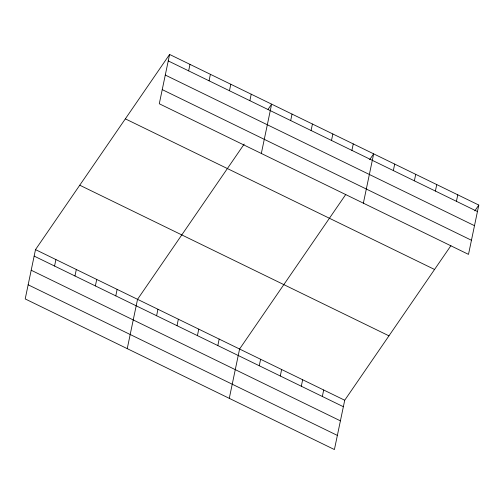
<?xml version="1.0" encoding="UTF-8"?>
<svg xmlns="http://www.w3.org/2000/svg" width="504" height="504" viewBox="0 0 504 504"><rect width="100%" height="100%" fill="white"/><g stroke="black" fill="none" stroke-linecap="round" stroke-linejoin="round"><path stroke-width="0.76" d="M169.59 54.445L159.283 103.761L468.5 254.381L478.8 205.065L169.59 54.445L35.501 249.619L25.2 298.935L334.41 449.555L344.717 400.239L450.923 245.643M54.558 266.036L55.913 259.56M74.964 275.978L76.318 269.501M95.376 285.919L96.724 279.437M115.781 295.861L117.136 289.378M127.241 348.636L137.542 299.319L244.194 144.081M188.641 70.862L189.995 64.386M156.599 315.743L157.954 309.261M209.053 80.804L210.401 74.327M177.005 325.685L178.359 319.202M229.459 90.745L230.813 84.269M197.411 335.626L198.765 329.144M249.864 100.687L251.219 94.21M217.822 345.568L219.177 339.085M261.324 153.468L271.631 104.152L268.09 109.305M229.282 398.343L239.583 349.026L345.794 194.431M290.682 120.569L292.036 114.093M259.258 365.746L260.612 359.27M311.088 130.511L312.442 124.034M280.281 375.99L281.635 369.514M331.5 140.452L332.854 133.976M301.31 386.234L302.665 379.751M351.905 150.394L353.26 143.917M322.333 396.478L323.688 389.995M363.365 203.175L373.666 153.859L369.684 159.655M393.341 170.579L394.695 164.096M414.37 180.823L415.718 174.34M435.393 191.06L436.748 184.584M456.422 201.304L457.771 194.828M474.818 210.867L478.8 205.065M168.235 60.921L477.446 211.548M165.281 75.058L474.491 225.685M162.238 89.624L471.448 240.251M125.338 118.85L434.555 269.476M79.752 185.207L388.962 335.834M35.501 249.619L344.717 400.239M34.146 256.095L343.363 406.715M31.198 270.232L340.408 420.853M28.155 284.798L337.365 435.418"/></g></svg>
